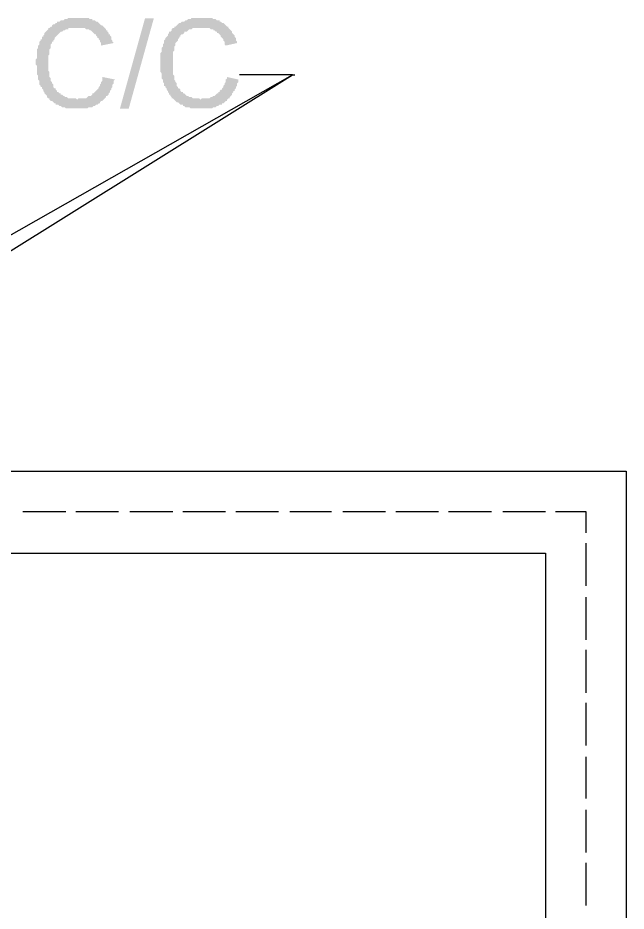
# Model space of a CAD drawing. Header units: millimetres. Extents: x 1427 to 15417, y 3138 to 22257.
# Drawn here: x 9454 to 11167, y 19740 to 22257 of the extents above; entities that cross this region are included whole.
import ezdxf

# ---------------------------------------------------------------- set-up
doc = ezdxf.new("R2010")
doc.units = ezdxf.units.MM
doc.layers.add('PDF_0', color=7, linetype='Continuous')

msp = doc.modelspace()

# ---------------------------------------------------------------- hatches: boundary and pattern name
at = {"layer": 'PDF_0', "transparency": 33554559}
for points in [[(9692.1, 22090.7), (9727.6, 22083.6), (9724, 22080), (9724, 22076.5), (9724, 22072.9), (9720.5, 22069.4), (9720.5, 22065.8), (9720.5, 22062.3), (9716.9, 22058.7), (9716.9, 22055.2), (9713.4, 22051.6), (9713.4, 22051.6), (9713.4, 22048.1), (9709.8, 22044.6), (9709.8, 22041), (9706.3, 22037.5), (9702.7, 22037.5), (9702.7, 22033.9), (9699.2, 22030.4), (9699.2, 22030.4), (9695.6, 22026.8), (9692.1, 22023.3), (9692.1, 22023.3), (9688.5, 22023.3), (9685, 22019.7), (9685, 22016.2), (9681.4, 22016.2), (9677.9, 22012.6), (9674.3, 22012.6), (9674.3, 22012.6), (9670.8, 22009.1), (9667.3, 22009.1), (9663.7, 22005.5), (9660.2, 22005.5), (9656.6, 22005.5), (9653.1, 22005.5), (9649.5, 22002), (9646, 22002), (9642.4, 22002), (9638.9, 22002), (9635.3, 22002), (9631.8, 22002), (9628.2, 22002), (9624.7, 22002), (9624.7, 22002), (9617.6, 22002), (9614, 22002), (9610.5, 22002), (9607, 22002), (9603.4, 22002), (9599.9, 22002), (9596.3, 22002), (9592.8, 22002), (9589.2, 22002), (9585.7, 22005.5), (9582.1, 22005.5), (9578.6, 22005.5), (9578.6, 22005.5), (9575, 22009.1), (9571.5, 22009.1), (9567.9, 22012.6), (9564.4, 22012.6), (9560.8, 22012.6), (9560.8, 22016.2), (9557.3, 22016.2), (9553.7, 22019.7), (9553.7, 22019.7), (9550.2, 22023.3), (9546.7, 22023.3), (9543.1, 22026.8), (9543.1, 22030.4), (9539.6, 22030.4), (9536, 22033.9), (9536, 22037.5), (9532.5, 22041), (9532.5, 22041), (9528.9, 22044.6), (9528.9, 22048.1), (9525.4, 22051.6), (9525.4, 22055.2), (9521.8, 22058.7), (9521.8, 22062.3), (9518.3, 22062.3), (9518.3, 22065.8), (9518.3, 22065.8), (9514.7, 22069.4), (9514.7, 22072.9), (9514.7, 22076.5), (9514.7, 22080), (9511.2, 22083.6), (9511.2, 22087.1), (9511.2, 22090.7), (9511.2, 22094.2), (9507.6, 22097.8), (9507.6, 22101.3), (9507.6, 22104.9), (9507.6, 22108.4), (9507.6, 22111.9), (9507.6, 22115.5), (9507.6, 22119), (9507.6, 22122.6), (9504.1, 22126.1), (9504.1, 22129.7), (9504.1, 22129.7), (9504.1, 22136.8), (9504.1, 22140.3), (9507.6, 22143.9), (9507.6, 22147.4), (9507.6, 22151), (9507.6, 22154.5), (9507.6, 22158.1), (9507.6, 22161.6), (9507.6, 22165.2), (9507.6, 22168.7), (9511.2, 22172.2), (9511.2, 22172.2), (9511.2, 22175.8), (9511.2, 22179.3), (9514.7, 22182.9), (9514.7, 22186.4), (9514.7, 22190), (9518.3, 22193.5), (9518.3, 22197.1), (9521.8, 22197.1), (9521.8, 22200.6), (9521.8, 22204.2), (9525.4, 22204.2), (9525.4, 22207.7), (9528.9, 22211.3), (9528.9, 22214.8), (9532.5, 22218.4), (9532.5, 22218.4), (9536, 22221.9), (9539.6, 22225.5), (9539.6, 22229), (9543.1, 22229), (9546.7, 22232.5), (9550.2, 22232.5), (9550.2, 22236.1), (9553.7, 22239.6), (9557.3, 22239.6), (9560.8, 22243.2), (9564.4, 22243.2), (9564.4, 22243.2), (9564.4, 22246.7), (9567.9, 22246.7), (9571.5, 22246.7), (9575, 22250.3), (9578.6, 22250.3), (9582.1, 22250.3), (9585.7, 22253.8), (9589.2, 22253.8), (9592.8, 22253.8), (9596.3, 22257.4), (9599.9, 22257.4), (9599.9, 22257.4), (9603.4, 22257.4), (9607, 22257.4), (9610.5, 22257.4), (9614, 22257.4), (9617.6, 22257.4), (9621.1, 22257.4), (9624.7, 22257.4), (9628.2, 22257.4), (9631.8, 22257.4), (9635.3, 22257.4), (9638.9, 22257.4), (9642.4, 22257.4), (9646, 22257.4), (9649.5, 22257.4), (9653.1, 22257.4), (9656.6, 22253.8), (9660.2, 22253.8), (9663.7, 22253.8), (9663.7, 22250.3), (9667.3, 22250.3), (9670.8, 22250.3), (9674.3, 22246.7), (9677.9, 22246.7), (9681.4, 22243.2), (9681.4, 22243.2), (9685, 22239.6), (9685, 22239.6), (9688.5, 22236.1), (9692.1, 22236.1), (9695.6, 22232.5), (9695.6, 22232.5), (9699.2, 22229), (9702.7, 22225.5), (9702.7, 22221.9), (9706.3, 22221.9), (9706.3, 22218.4), (9709.8, 22214.8), (9709.8, 22211.3), (9713.4, 22211.3), (9713.4, 22207.7), (9716.9, 22204.2), (9716.9, 22200.6), (9716.9, 22197.1), (9720.5, 22193.5), (9720.5, 22190), (9724, 22186.4), (9724, 22186.4), (9688.5, 22179.3), (9688.5, 22182.9), (9688.5, 22186.4), (9685, 22190), (9685, 22193.5), (9681.4, 22197.1), (9681.4, 22200.6), (9677.9, 22200.6), (9677.9, 22204.2), (9674.3, 22207.7), (9674.3, 22211.3), (9670.8, 22211.3), (9667.3, 22214.8), (9667.3, 22214.8), (9663.7, 22218.4), (9663.7, 22218.4), (9660.2, 22221.9), (9656.6, 22221.9), (9653.1, 22225.5), (9649.5, 22225.5), (9646, 22225.5), (9642.4, 22229), (9642.4, 22229), (9638.9, 22229), (9635.3, 22229), (9631.8, 22229), (9624.7, 22229), (9624.7, 22229), (9617.6, 22229), (9614, 22229), (9610.5, 22229), (9607, 22229), (9603.4, 22229), (9599.9, 22229), (9596.3, 22229), (9596.3, 22225.5), (9592.8, 22225.5), (9589.2, 22225.5), (9585.7, 22221.9), (9582.1, 22221.9), (9578.6, 22218.4), (9578.6, 22218.4), (9575, 22218.4), (9571.5, 22214.8), (9567.9, 22211.3), (9567.9, 22211.3), (9564.4, 22207.7), (9560.8, 22204.2), (9560.8, 22204.2), (9557.3, 22200.6), (9557.3, 22197.1), (9553.7, 22193.5), (9553.7, 22190), (9550.2, 22190), (9550.2, 22186.4), (9546.7, 22182.9), (9546.7, 22179.3), (9546.7, 22175.8), (9546.7, 22172.2), (9543.1, 22168.7), (9543.1, 22165.2), (9543.1, 22161.6), (9543.1, 22158.1), (9543.1, 22154.5), (9539.6, 22151), (9539.6, 22151), (9539.6, 22147.4), (9539.6, 22143.9), (9539.6, 22140.3), (9539.6, 22136.8), (9539.6, 22133.2), (9539.6, 22133.2), (9539.6, 22126.1), (9539.6, 22122.6), (9539.6, 22119), (9539.6, 22115.5), (9539.6, 22111.9), (9539.6, 22108.4), (9543.1, 22104.9), (9543.1, 22101.3), (9543.1, 22097.8), (9543.1, 22094.2), (9543.1, 22090.7), (9543.1, 22090.7), (9546.7, 22087.1), (9546.7, 22083.6), (9546.7, 22080), (9550.2, 22076.5), (9550.2, 22076.5), (9550.2, 22072.9), (9553.7, 22069.4), (9553.7, 22065.8), (9553.7, 22062.3), (9557.3, 22058.7), (9560.8, 22058.7), (9560.8, 22055.2), (9564.4, 22051.6), (9564.4, 22048.1), (9567.9, 22048.1), (9571.5, 22044.6), (9575, 22044.6), (9575, 22041), (9578.6, 22041), (9582.1, 22037.5), (9585.7, 22037.5), (9585.7, 22033.9), (9589.2, 22033.9), (9592.8, 22033.9), (9596.3, 22030.4), (9599.9, 22030.4), (9603.4, 22030.4), (9607, 22030.4), (9610.5, 22030.4), (9614, 22030.4), (9617.6, 22030.4), (9621.1, 22026.8), (9624.7, 22030.4), (9628.2, 22030.4), (9631.8, 22030.4), (9635.3, 22030.4), (9638.9, 22030.4), (9642.4, 22030.4), (9646, 22030.4), (9649.5, 22033.9), (9649.5, 22033.9), (9653.1, 22037.5), (9656.6, 22037.5), (9660.2, 22037.5), (9663.7, 22041), (9663.7, 22044.6), (9667.3, 22044.6), (9670.8, 22048.1), (9670.8, 22048.1), (9674.3, 22051.6), (9677.9, 22055.2), (9677.9, 22055.2), (9681.4, 22058.7), (9681.4, 22062.3), (9685, 22065.8), (9685, 22065.8), (9685, 22069.4), (9688.5, 22072.9), (9688.5, 22076.5), (9692.1, 22080), (9692.1, 22083.6), (9692.1, 22087.1), (9692.1, 22090.7), (9692.1, 22090.7)], [(10043.3, 22090.7), (10075.2, 22083.6), (10075.2, 22080), (10075.2, 22076.5), (10071.6, 22072.9), (10071.6, 22069.4), (10071.6, 22065.8), (10068.1, 22062.3), (10068.1, 22058.7), (10064.5, 22055.2), (10064.5, 22051.6), (10061, 22051.6), (10061, 22048.1), (10057.4, 22044.6), (10057.4, 22041), (10053.9, 22037.5), (10053.9, 22037.5), (10050.3, 22033.9), (10050.3, 22030.4), (10046.8, 22030.4), (10043.3, 22026.8), (10043.3, 22023.3), (10039.7, 22023.3), (10039.7, 22023.3), (10036.2, 22019.7), (10032.6, 22016.2), (10029.1, 22016.2), (10029.1, 22012.6), (10025.5, 22012.6), (10022, 22012.6), (10018.4, 22009.1), (10014.9, 22009.1), (10011.3, 22005.5), (10011.3, 22005.5), (10007.8, 22005.5), (10004.2, 22005.5), (10000.7, 22002), (9997.1, 22002), (9993.6, 22002), (9990, 22002), (9986.5, 22002), (9983, 22002), (9979.4, 22002), (9975.9, 22002), (9972.3, 22002), (9968.8, 22002), (9965.2, 22002), (9961.7, 22002), (9958.1, 22002), (9954.6, 22002), (9951, 22002), (9947.5, 22002), (9943.9, 22002), (9940.4, 22002), (9936.8, 22005.5), (9933.3, 22005.5), (9929.7, 22005.5), (9926.2, 22005.5), (9922.7, 22009.1), (9919.1, 22009.1), (9919.1, 22012.6), (9915.6, 22012.6), (9912, 22012.6), (9908.5, 22016.2), (9908.5, 22016.2), (9904.9, 22019.7), (9901.4, 22019.7), (9897.8, 22023.3), (9897.8, 22023.3), (9894.3, 22026.8), (9890.7, 22030.4), (9887.2, 22030.4), (9887.2, 22033.9), (9883.6, 22037.5), (9883.6, 22041), (9880.1, 22041), (9880.1, 22044.6), (9876.5, 22048.1), (9876.5, 22051.6), (9873, 22055.2), (9873, 22058.7), (9869.5, 22062.3), (9869.5, 22062.3), (9869.5, 22065.8), (9865.9, 22065.8), (9865.9, 22069.4), (9865.9, 22072.9), (9862.4, 22076.5), (9862.4, 22080), (9862.4, 22083.6), (9858.8, 22087.1), (9858.8, 22090.7), (9858.8, 22094.2), (9858.8, 22097.8), (9858.8, 22101.3), (9855.3, 22104.9), (9855.3, 22108.4), (9855.3, 22111.9), (9855.3, 22115.5), (9855.3, 22119), (9855.3, 22122.6), (9855.3, 22126.1), (9855.3, 22129.7), (9855.3, 22129.7), (9855.3, 22136.8), (9855.3, 22140.3), (9855.3, 22143.9), (9855.3, 22147.4), (9855.3, 22151), (9855.3, 22154.5), (9855.3, 22158.1), (9858.8, 22161.6), (9858.8, 22165.2), (9858.8, 22168.7), (9858.8, 22172.2), (9858.8, 22172.2), (9862.4, 22175.8), (9862.4, 22179.3), (9862.4, 22182.9), (9865.9, 22186.4), (9865.9, 22190), (9865.9, 22193.5), (9869.5, 22197.1), (9869.5, 22197.1), (9869.5, 22200.6), (9873, 22204.2), (9873, 22204.2), (9876.5, 22207.7), (9876.5, 22211.3), (9880.1, 22214.8), (9880.1, 22218.4), (9883.6, 22218.4), (9887.2, 22221.9), (9887.2, 22225.5), (9890.7, 22229), (9894.3, 22229), (9894.3, 22232.5), (9897.8, 22232.5), (9901.4, 22236.1), (9904.9, 22239.6), (9904.9, 22239.6), (9908.5, 22243.2), (9912, 22243.2), (9912, 22243.2), (9915.6, 22246.7), (9919.1, 22246.7), (9922.7, 22246.7), (9926.2, 22250.3), (9926.2, 22250.3), (9929.7, 22250.3), (9933.3, 22253.8), (9936.8, 22253.8), (9940.4, 22253.8), (9943.9, 22257.4), (9947.5, 22257.4), (9951, 22257.4), (9954.6, 22257.4), (9958.1, 22257.4), (9961.7, 22257.4), (9965.2, 22257.4), (9968.8, 22257.4), (9972.3, 22257.4), (9972.3, 22257.4), (9975.9, 22257.4), (9979.4, 22257.4), (9983, 22257.4), (9986.5, 22257.4), (9990, 22257.4), (9993.6, 22257.4), (9997.1, 22257.4), (10000.7, 22257.4), (10004.2, 22253.8), (10007.8, 22253.8), (10011.3, 22253.8), (10014.9, 22250.3), (10018.4, 22250.3), (10022, 22250.3), (10022, 22246.7), (10025.5, 22246.7), (10029.1, 22243.2), (10032.6, 22243.2), (10036.2, 22239.6), (10036.2, 22239.6), (10039.7, 22236.1), (10039.7, 22236.1), (10043.3, 22232.5), (10046.8, 22232.5), (10046.8, 22229), (10050.3, 22225.5), (10053.9, 22221.9), (10053.9, 22221.9), (10057.4, 22218.4), (10057.4, 22214.8), (10061, 22211.3), (10061, 22211.3), (10064.5, 22207.7), (10064.5, 22204.2), (10068.1, 22200.6), (10068.1, 22197.1), (10068.1, 22193.5), (10071.6, 22190), (10071.6, 22186.4), (10071.6, 22186.4), (10039.7, 22179.3), (10036.2, 22182.9), (10036.2, 22186.4), (10036.2, 22190), (10032.6, 22193.5), (10032.6, 22197.1), (10029.1, 22200.6), (10029.1, 22200.6), (10025.5, 22204.2), (10025.5, 22207.7), (10022, 22211.3), (10022, 22211.3), (10018.4, 22214.8), (10014.9, 22214.8), (10014.9, 22218.4), (10011.3, 22218.4), (10007.8, 22221.9), (10004.2, 22221.9), (10004.2, 22225.5), (10000.7, 22225.5), (9997.1, 22225.5), (9993.6, 22229), (9990, 22229), (9986.5, 22229), (9983, 22229), (9979.4, 22229), (9975.9, 22229), (9972.3, 22229), (9968.8, 22229), (9965.2, 22229), (9961.7, 22229), (9958.1, 22229), (9954.6, 22229), (9951, 22229), (9947.5, 22229), (9943.9, 22225.5), (9940.4, 22225.5), (9936.8, 22225.5), (9933.3, 22221.9), (9933.3, 22221.9), (9929.7, 22218.4), (9926.2, 22218.4), (9922.7, 22218.4), (9922.7, 22214.8), (9919.1, 22211.3), (9915.6, 22211.3), (9912, 22207.7), (9912, 22204.2), (9908.5, 22204.2), (9908.5, 22200.6), (9904.9, 22197.1), (9904.9, 22193.5), (9901.4, 22190), (9901.4, 22190), (9897.8, 22186.4), (9897.8, 22182.9), (9897.8, 22179.3), (9894.3, 22175.8), (9894.3, 22172.2), (9894.3, 22168.7), (9894.3, 22165.2), (9890.7, 22161.6), (9890.7, 22158.1), (9890.7, 22154.5), (9890.7, 22151), (9890.7, 22151), (9890.7, 22147.4), (9890.7, 22143.9), (9890.7, 22140.3), (9890.7, 22136.8), (9890.7, 22133.2), (9890.7, 22133.2), (9890.7, 22126.1), (9890.7, 22122.6), (9890.7, 22119), (9890.7, 22115.5), (9890.7, 22111.9), (9890.7, 22108.4), (9890.7, 22104.9), (9890.7, 22101.3), (9890.7, 22097.8), (9894.3, 22094.2), (9894.3, 22090.7), (9894.3, 22090.7), (9894.3, 22087.1), (9894.3, 22083.6), (9897.8, 22080), (9897.8, 22076.5), (9897.8, 22076.5), (9901.4, 22072.9), (9901.4, 22069.4), (9901.4, 22065.8), (9904.9, 22062.3), (9904.9, 22058.7), (9908.5, 22058.7), (9912, 22055.2), (9912, 22051.6), (9915.6, 22048.1), (9919.1, 22048.1), (9919.1, 22044.6), (9922.7, 22044.6), (9926.2, 22041), (9926.2, 22041), (9929.7, 22037.5), (9933.3, 22037.5), (9936.8, 22033.9), (9940.4, 22033.9), (9943.9, 22033.9), (9947.5, 22030.4), (9951, 22030.4), (9951, 22030.4), (9954.6, 22030.4), (9958.1, 22030.4), (9961.7, 22030.4), (9965.2, 22030.4), (9968.8, 22026.8), (9972.3, 22030.4), (9975.9, 22030.4), (9979.4, 22030.4), (9983, 22030.4), (9986.5, 22030.4), (9990, 22030.4), (9993.6, 22030.4), (9997.1, 22033.9), (10000.7, 22033.9), (10004.2, 22037.5), (10007.8, 22037.5), (10007.8, 22037.5), (10011.3, 22041), (10014.9, 22044.6), (10018.4, 22044.6), (10018.4, 22048.1), (10022, 22048.1), (10022, 22051.6), (10025.5, 22055.2), (10029.1, 22055.2), (10029.1, 22058.7), (10032.6, 22062.3), (10032.6, 22065.8), (10032.6, 22065.8), (10036.2, 22069.4), (10036.2, 22072.9), (10039.7, 22076.5), (10039.7, 22080), (10039.7, 22083.6), (10043.3, 22087.1), (10043.3, 22090.7), (10043.3, 22090.7)]]:
    msp.add_hatch(color=256, dxfattribs=at).paths.add_polyline_path(points)

# ---------------------------------------------------------------- linework, layer by layer
at = {"layer": 'PDF_0', "lineweight": 25}
for points in [[(6988.9, 20256), (10227.3, 22096.9), (10234.4, 22096.9)], [(7336.5, 20291.5), (10227.3, 22096.9), (10078.3, 22096.9)], [(9468.2, 20866.1), (9588.8, 20866.1)], [(9617.2, 20866.1), (9737.8, 20866.1)], [(9769.7, 20866.1), (9890.3, 20866.1)], [(9918.7, 20866.1), (10039.3, 20866.1)], [(10067.7, 20866.1), (10188.3, 20866.1)], [(10220.2, 20866.1), (10337.3, 20866.1)], [(10369.2, 20866.1), (10489.8, 20866.1)], [(10518.2, 20866.1), (10638.8, 20866.1)], [(10667.1, 20866.1), (10787.7, 20866.1)], [(10819.7, 20866.1), (10940.3, 20866.1)], [(10968.6, 20866.1), (11053.8, 20866.1), (11053.8, 20805.8)], [(11053.8, 20777.4), (11053.8, 20656.8)], [(11053.8, 20624.9), (11053.8, 20504.3)], [(11053.8, 20475.9), (11053.8, 20355.3)], [(11053.8, 20327), (11053.8, 20206.4)], [(11053.8, 20174.4), (11053.8, 20057.4)], [(11053.8, 20025.5), (11053.8, 19904.9)], [(11053.8, 19876.5), (11053.8, 19755.9)]]:
    msp.add_lwpolyline(points, dxfattribs=at)
for points in [[(11167.3, 20979.6), (11167.3, 4698.7), (2938.1, 4698.7), (2938.1, 20979.6)], [(10940.3, 20749), (10940.3, 16914.7), (3168.7, 16914.7), (3168.7, 20749)]]:
    msp.add_lwpolyline(points, close=True, dxfattribs=at)
at = {"layer": 'PDF_0', "lineweight": 25, "transparency": 33554559}
msp.add_solid([(9741.4, 22001.2), (9812.3, 22256.5), (9766.2, 22001.2), (9837.1, 22256.5)], dxfattribs=at)

doc.saveas('drawing.dxf')
